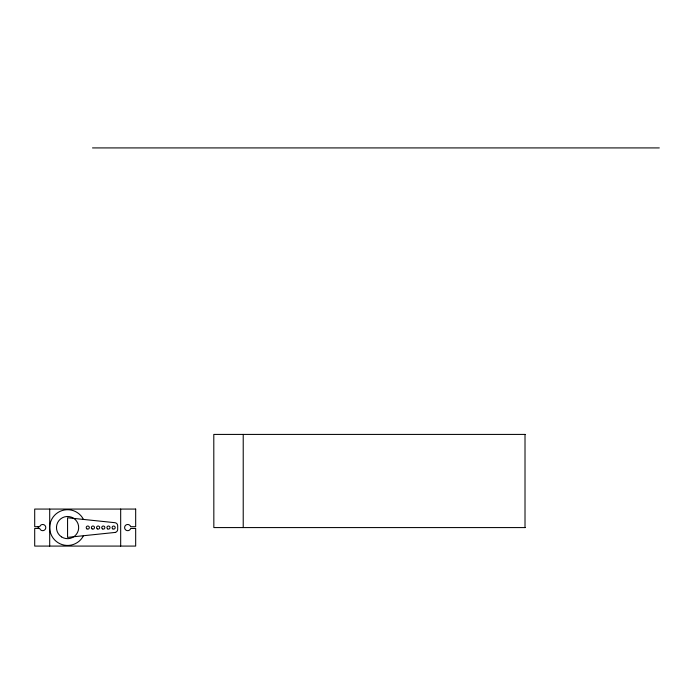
<?xml version="1.0" encoding="UTF-8"?>
<svg xmlns="http://www.w3.org/2000/svg" width="694" height="694" viewBox="0 0 694 694"><rect width="100%" height="100%" fill="white"/><g stroke="black" fill="none" stroke-linecap="round" stroke-linejoin="round"><path stroke-width="1.04" d="M92.502 147.917L659.3 147.917M525.167 434.418L213.795 434.418L213.839 527.579L525.167 527.579M525.011 434.418L525.011 527.579M243.221 434.418L243.221 527.579M120.678 509.066L120.678 546.083M49.699 509.066L49.699 546.083M38.213 526.529L38.213 528.628M83.445 535.785A17.871 17.871 0 0 1 56.292 541.441A17.871 17.871 0 0 1 56.292 513.707A17.871 17.871 0 0 1 83.445 519.372M114.892 532.463L67.57 537.382L67.57 517.776L114.892 522.686A3.106 3.106 0 0 1 117.676 525.774L117.676 529.375A3.106 3.106 0 0 1 114.892 532.463M135.677 509.066L34.7 509.066L34.7 526.694L39.705 526.694A3.106 3.106 0 0 1 44.485 525.046A3.106 3.106 0 0 1 44.485 530.103A3.106 3.106 0 0 1 39.705 528.455L34.7 528.455L34.7 546.083L135.677 546.083L135.677 528.455L130.68 528.455A3.106 3.106 0 0 1 125.9 530.103A3.106 3.106 0 0 1 125.9 525.046A3.106 3.106 0 0 1 130.68 526.694L135.677 526.694L135.677 509.066M61.497 536.87A11.104 11.104 0 0 0 78.656 528.186A11.104 11.104 0 0 0 62.547 517.672A11.104 11.104 0 0 0 61.497 536.87M86.88 528.845A1.553 1.553 0 0 0 89.326 527.718A1.553 1.553 0 0 0 87.123 526.165A1.553 1.553 0 0 0 86.88 528.845M92.059 528.845A1.553 1.553 0 0 0 94.497 527.718A1.553 1.553 0 0 0 92.293 526.165A1.553 1.553 0 0 0 92.059 528.845M97.229 528.845A1.553 1.553 0 0 0 99.667 527.718A1.553 1.553 0 0 0 97.472 526.165A1.553 1.553 0 0 0 97.229 528.845M102.4 528.845A1.553 1.553 0 0 0 104.846 527.718A1.553 1.553 0 0 0 102.643 526.165A1.553 1.553 0 0 0 102.4 528.845M107.579 528.845A1.553 1.553 0 0 0 110.016 527.718A1.553 1.553 0 0 0 107.813 526.165A1.553 1.553 0 0 0 107.579 528.845M112.749 528.845A1.553 1.553 0 0 0 115.187 527.718A1.553 1.553 0 0 0 112.992 526.165A1.553 1.553 0 0 0 112.749 528.845"/></g></svg>
